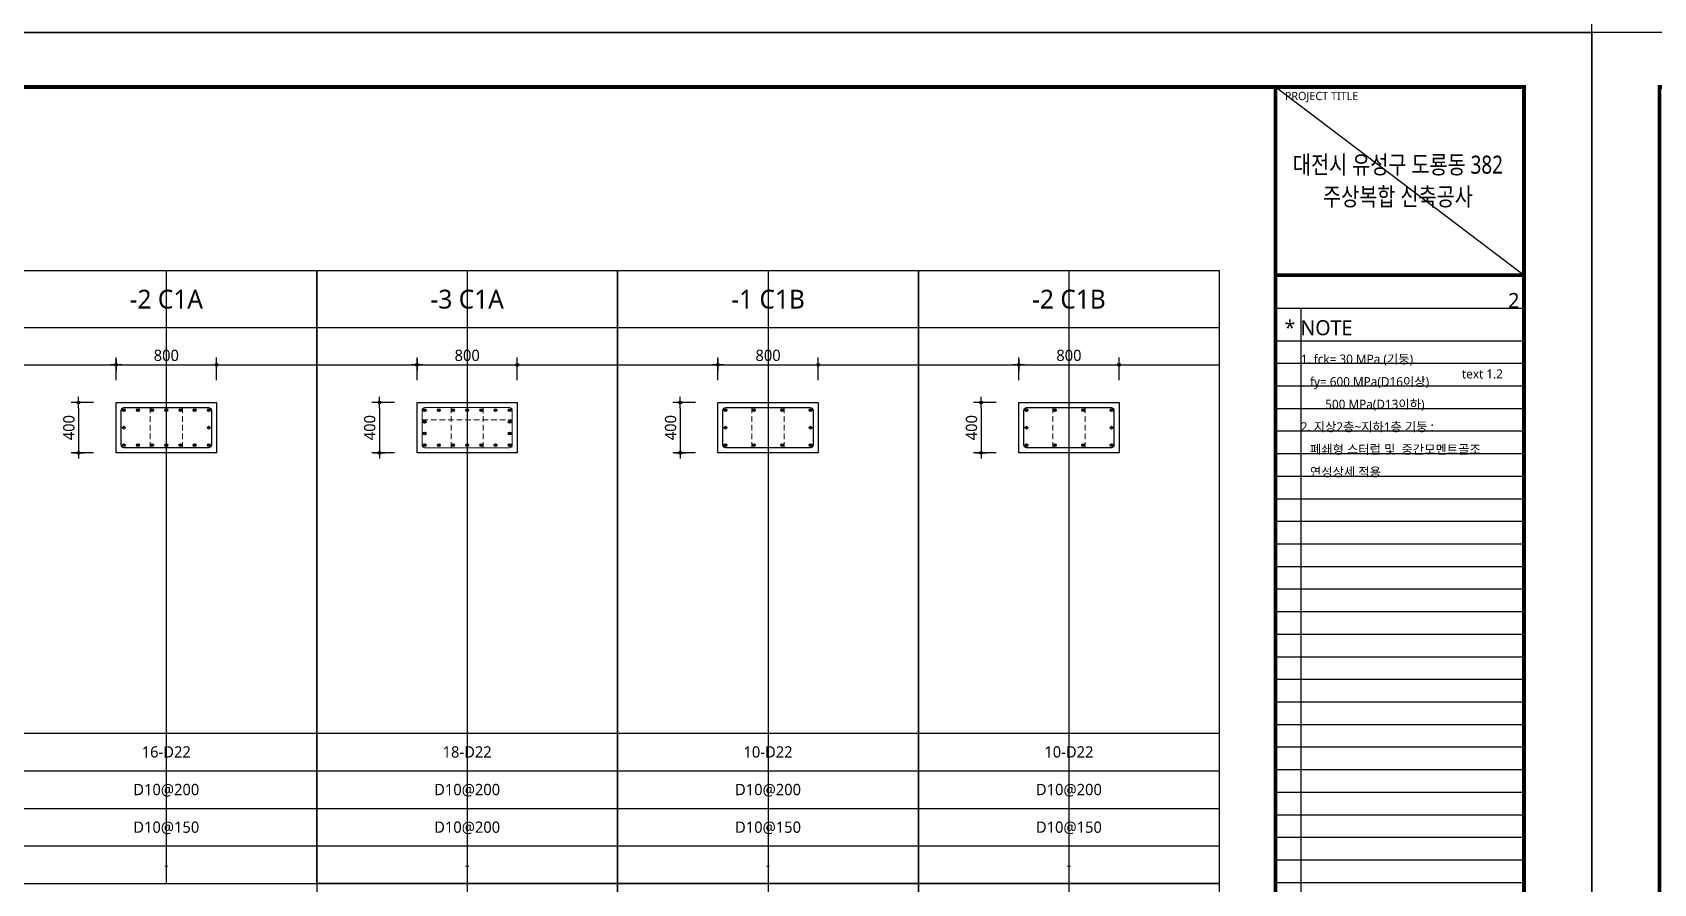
# Model space of a CAD drawing. Header units: millimetres. Extents: x 0 to 252030, y -124740 to 196020.
# Drawn here: x 37992 to 50924, y 171412 to 178200 of the extents above; entities that cross this region are included whole.
import ezdxf
from ezdxf.enums import TextEntityAlignment as Align

# ---------------------------------------------------------------- set-up
doc = ezdxf.new("R2010")
doc.units = ezdxf.units.MM
doc.header["$LTSCALE"] = 30
doc.linetypes.add('HID', pattern=[2.3, 1.5, -0.8])
doc.layers.get('DEFPOINTS').update_dxf_attribs({"color": 142})
for name, color, linetype in [('0-SEC1', 3, 'Continuous'), ('CON', 2, 'Continuous'), ('DIM', 7, 'Continuous'), ('S-철근', 3, 'Continuous'), ('SHEET', 7, 'Continuous'), ('TEX', 3, 'Continuous'), ('TXT', 3, 'Continuous'), ('XR-FORM_(도룡동)$0$AA-SHEET', 9, 'Continuous'), ('XR-FORM_(도룡동)$0$Sheet', 7, 'Continuous'), ('XR-FORM_(도룡동)$0$Sheet-text', 3, 'Continuous')]:
    doc.layers.add(name, color=color, linetype=linetype)
doc.layers.add('HoopBar', color=1, linetype='Continuous', lineweight=0)
doc.layers.add('TieBar', color=7, linetype='HID', lineweight=0)
doc.styles.get("Standard").update_dxf_attribs({"font": 'malgun.ttf'})
doc.styles.add('XR-FORM_(도룡동)$3$맑은고딕', font='malgun.ttf')
doc.styles.add('맑은 고딕', font='malgun.ttf')
doc.dimstyles.new('30NDIM', dxfattribs={"dimscale": 50, "dimtxt": 3, "dimasz": 1.5, "dimexe": 2, "dimexo": 6, "dimgap": 1, "dimtad": 1, "dimdec": 0, "dimrnd": 0.25, "dimzin": 0, "dimdsep": 46, "dimtxsty": 'Standard', "dimblk": 'Z_DOT', "dimcen": 5, "dimclrd": 256, "dimclre": 256, "dimclrt": 3, "dimadec": 0, "dimazin": 0, "dimtm": 1e-09, "dimtfac": 1, "dimtdec": 0, "dimtix": 1, "dimtmove": 2, "dimatfit": 1, "dimldrblk": 'Z_DOT', "dimfxl": 1, "dimtolj": 1, "dimtzin": 0, "dimarcsym": 0})

# ---------------------------------------------------------------- blocks, each defined once
blk = doc.blocks.new('XR-FORM_(도룡동)$0$S')
at = {"layer": 'DEFPOINTS'}
for p, q in [((75750, 52950), (82250, 52950)), ((75640, 52073), (82226, 52073)), ((76315, 52073), (76315, 20700)), ((82250, 51196), (75640, 51196)), ((82250, 50596), (75640, 50596)), ((82250, 49996), (75640, 49996)), ((82250, 49396), (75640, 49396)), ((82250, 48796), (75640, 48796)), ((82250, 48196), (75640, 48196)), ((82250, 47596), (75640, 47596)), ((82250, 46996), (75640, 46996)), ((82250, 46396), (75640, 46396)), ((82250, 45796), (75640, 45796)), ((82250, 45196), (75640, 45196)), ((82250, 44596), (75640, 44596)), ((82250, 43996), (75640, 43996)), ((82250, 43396), (75640, 43396)), ((82250, 42796), (75640, 42796)), ((82250, 42196), (75640, 42196)), ((82250, 41596), (75640, 41596)), ((82250, 40996), (75640, 40996)), ((82250, 40396), (75640, 40396)), ((82250, 39796), (75640, 39796)), ((82250, 39196), (75640, 39196)), ((82250, 38596), (75640, 38596)), ((82250, 37996), (75640, 37996)), ((82250, 37396), (75640, 37396)), ((82250, 36796), (75640, 36796))]:
    blk.add_line(p, q, dxfattribs=at)
at = {"layer": 'XR-FORM_(도룡동)$0$AA-SHEET', "const_width": 99.9}
blk.add_lwpolyline([(75750, 52950), (82250, 52950)], dxfattribs=at)
at = {"layer": 'XR-FORM_(도룡동)$0$Sheet', "const_width": 100}
blk.add_lwpolyline([(1850, 57950), (82250, 57950), (82250, 1200), (1850, 1200)], close=True, dxfattribs=at)
for points in [[(75640, 57950), (75640, 1200)], [(75640, 52950), (82250, 52950)]]:
    blk.add_lwpolyline(points, dxfattribs=at)
at = {"layer": 'DEFPOINTS', "style": 'XR-FORM_(도룡동)$3$맑은고딕'}
blk.add_text('2', height=400, dxfattribs=at).set_placement((82126, 52273), align=Align.MIDDLE_RIGHT)
blk.add_text('text 1.2', height=240, dxfattribs=at).set_placement((80599, 50202))
at = {"layer": 'XR-FORM_(도룡동)$0$Sheet', "style": 'XR-FORM_(도룡동)$3$맑은고딕'}
blk.add_text('PROJECT TITLE', height=220, dxfattribs=at).set_placement((75890, 57600))
at = {"layer": 'XR-FORM_(도룡동)$0$Sheet-text', "style": 'XR-FORM_(도룡동)$3$맑은고딕'}
blk.add_text('* NOTE', height=400, dxfattribs=at).set_placement((75881, 51550), align=Align.MIDDLE_LEFT)
blk = doc.blocks.new('XR-FORM_(도룡동)', base_point=(101.33, -56114.51))
at = {"layer": 'DEFPOINTS'}
blk.add_line((377.95, 289.75), (411, 264.75), dxfattribs=at)
blk.add_lwpolyline([(0, 0), (420, 0), (420, 297), (0, 297)], close=True, dxfattribs=at)
at = {"xscale": 0.005, "yscale": 0.005, "zscale": 0.005}
blk.add_blockref('XR-FORM_(도룡동)$0$S', (-0.25, 0), dxfattribs=at)
at = {"layer": 'XR-FORM_(도룡동)$0$Sheet-text', "style": 'XR-FORM_(도룡동)$3$맑은고딕', "width": 0.8}
for s, p in [('대전시 유성구 도룡동 382', (394.23, 279.42)), ('주상복합 신축공사', (394.23, 275.17))]:
    blk.add_text(s, height=2.4, dxfattribs=at).set_placement(p, align=Align.MIDDLE_CENTER)
blk = doc.blocks.new('*U58')
at = {"layer": 'DEFPOINTS'}
for p, q in [((-1200, 4886), (-1200, 0)), ((-2400, 4136), (0, 4136))]:
    blk.add_line(p, q, dxfattribs=at)
at = {"layer": 'SHEET'}
blk.add_line((-2400, 4436), (0, 4436), dxfattribs=at)
at = {"layer": 'SHEET', "color": 6}
for p, q in [((-2400, 1200), (0, 1200)), ((-2400, 900), (0, 900)), ((-2400, 600), (0, 600)), ((-2400, 300), (0, 300))]:
    blk.add_line(p, q, dxfattribs=at)
at = {"layer": 'SHEET'}
blk.add_lwpolyline([(0, 4886), (-2400, 4886), (-2400, 0), (0, 0)], close=True, dxfattribs=at)
blk = doc.blocks.new('NOTE-기둥일람표')
at = {"layer": 'TEX', "style": '맑은 고딕'}
for s, p in [('1. fck= 30 MPa (기둥)', (0, -144)), ('   fy= 600 MPa(D16이상) ', (0, -324)), ('        500 MPa(D13이하)', (0, -504)), ('2. 지상2층~지하1층 기둥 : ', (0, -684)), ('   폐쇄형 스터럽 및  중간모멘트골조', (0, -864)), ('   연성상세 적용', (0, -1044))]:
    blk.add_text(s, height=72, dxfattribs=at).set_placement(p, align=Align.MIDDLE_LEFT)
blk = doc.blocks.new('Z_DOT')
at = {"layer": 'DIM', "color": 0}
for p, q in [((-1, 0), (1, 0)), ((0, -1), (0, 1))]:
    blk.add_line(p, q, dxfattribs=at)
for radius in [0.25, 0.125]:
    blk.add_circle((0, 0), radius, dxfattribs=at)
blk = doc.blocks.new('*D69')
at = {"layer": 'DEFPOINTS', "color": 0, "transparency": 16777216}
for p in [(39460, 175548), (38660, 175248), (39460, 175248)]:
    blk.add_point(p, dxfattribs=at)
at = {"layer": 'DIM', "lineweight": -2, "transparency": 16777216}
for p, q in [((38660, 175428), (38660, 175608)), ((38705, 175548), (39415, 175548)), ((39460, 175428), (39460, 175608))]:
    blk.add_line(p, q, dxfattribs=at)
at = {"layer": 'DIM', "lineweight": -2, "transparency": 16777216, "xscale": 45, "yscale": 45, "zscale": 45, "rotation": 180}
blk.add_blockref('Z_DOT', (38660, 175548), dxfattribs=at)
at = {"layer": 'DIM', "lineweight": -2, "transparency": 16777216, "xscale": 45, "yscale": 45, "zscale": 45}
blk.add_blockref('Z_DOT', (39460, 175548), dxfattribs=at)
at = {"layer": 'DIM', "color": 3, "transparency": 16777216, "insert": (39060, 175624), "char_height": 90, "attachment_point": 5}
blk.add_mtext('\\A1;800', dxfattribs=at)
blk = doc.blocks.new('*D70')
at = {"layer": 'DEFPOINTS', "color": 0, "transparency": 16777216}
for p in [(38660, 175248), (38360, 174848), (38660, 174848)]:
    blk.add_point(p, dxfattribs=at)
at = {"layer": 'DIM', "lineweight": -2, "transparency": 16777216}
for p, q in [((38480, 175248), (38300, 175248)), ((38360, 175203), (38360, 174893)), ((38480, 174848), (38300, 174848))]:
    blk.add_line(p, q, dxfattribs=at)
at = {"layer": 'DIM', "lineweight": -2, "transparency": 16777216, "xscale": 45, "yscale": 45, "zscale": 45}
for p, rotation in [((38360, 175248), 90), ((38360, 174848), 270)]:
    blk.add_blockref('Z_DOT', p, dxfattribs=dict(at, rotation=rotation))
at = {"layer": 'DIM', "color": 3, "transparency": 16777216, "insert": (38283, 175048), "char_height": 90, "attachment_point": 5, "rotation": 90}
blk.add_mtext('\\A1;400', dxfattribs=at)
blk = doc.blocks.new('*D71')
at = {"layer": 'DEFPOINTS', "color": 0, "transparency": 16777216}
for p in [(41860, 175548), (41060, 175248), (41860, 175248)]:
    blk.add_point(p, dxfattribs=at)
at = {"layer": 'DIM', "lineweight": -2, "transparency": 16777216}
for p, q in [((41060, 175428), (41060, 175608)), ((41105, 175548), (41815, 175548)), ((41860, 175428), (41860, 175608))]:
    blk.add_line(p, q, dxfattribs=at)
at = {"layer": 'DIM', "lineweight": -2, "transparency": 16777216, "xscale": 45, "yscale": 45, "zscale": 45, "rotation": 180}
blk.add_blockref('Z_DOT', (41060, 175548), dxfattribs=at)
at = {"layer": 'DIM', "lineweight": -2, "transparency": 16777216, "xscale": 45, "yscale": 45, "zscale": 45}
blk.add_blockref('Z_DOT', (41860, 175548), dxfattribs=at)
at = {"layer": 'DIM', "color": 3, "transparency": 16777216, "insert": (41460, 175624), "char_height": 90, "attachment_point": 5}
blk.add_mtext('\\A1;800', dxfattribs=at)
blk = doc.blocks.new('*D72')
at = {"layer": 'DEFPOINTS', "color": 0, "transparency": 16777216}
for p in [(41060, 175248), (40760, 174848), (41060, 174848)]:
    blk.add_point(p, dxfattribs=at)
at = {"layer": 'DIM', "lineweight": -2, "transparency": 16777216}
for p, q in [((40880, 175248), (40700, 175248)), ((40760, 175203), (40760, 174893)), ((40880, 174848), (40700, 174848))]:
    blk.add_line(p, q, dxfattribs=at)
at = {"layer": 'DIM', "lineweight": -2, "transparency": 16777216, "xscale": 45, "yscale": 45, "zscale": 45}
for p, rotation in [((40760, 175248), 90), ((40760, 174848), 270)]:
    blk.add_blockref('Z_DOT', p, dxfattribs=dict(at, rotation=rotation))
at = {"layer": 'DIM', "color": 3, "transparency": 16777216, "insert": (40683, 175048), "char_height": 90, "attachment_point": 5, "rotation": 90}
blk.add_mtext('\\A1;400', dxfattribs=at)
blk = doc.blocks.new('*D73')
at = {"layer": 'DEFPOINTS', "color": 0, "transparency": 16777216}
for p in [(44260, 175548), (43460, 175248), (44260, 175248)]:
    blk.add_point(p, dxfattribs=at)
at = {"layer": 'DIM', "lineweight": -2, "transparency": 16777216}
for p, q in [((43460, 175428), (43460, 175608)), ((43505, 175548), (44215, 175548)), ((44260, 175428), (44260, 175608))]:
    blk.add_line(p, q, dxfattribs=at)
at = {"layer": 'DIM', "lineweight": -2, "transparency": 16777216, "xscale": 45, "yscale": 45, "zscale": 45, "rotation": 180}
blk.add_blockref('Z_DOT', (43460, 175548), dxfattribs=at)
at = {"layer": 'DIM', "lineweight": -2, "transparency": 16777216, "xscale": 45, "yscale": 45, "zscale": 45}
blk.add_blockref('Z_DOT', (44260, 175548), dxfattribs=at)
at = {"layer": 'DIM', "color": 3, "transparency": 16777216, "insert": (43860, 175624), "char_height": 90, "attachment_point": 5}
blk.add_mtext('\\A1;800', dxfattribs=at)
blk = doc.blocks.new('*D74')
at = {"layer": 'DEFPOINTS', "color": 0, "transparency": 16777216}
for p in [(43460, 175248), (43160, 174848), (43460, 174848)]:
    blk.add_point(p, dxfattribs=at)
at = {"layer": 'DIM', "lineweight": -2, "transparency": 16777216}
for p, q in [((43280, 175248), (43100, 175248)), ((43160, 175203), (43160, 174893)), ((43280, 174848), (43100, 174848))]:
    blk.add_line(p, q, dxfattribs=at)
at = {"layer": 'DIM', "lineweight": -2, "transparency": 16777216, "xscale": 45, "yscale": 45, "zscale": 45}
for p, rotation in [((43160, 175248), 90), ((43160, 174848), 270)]:
    blk.add_blockref('Z_DOT', p, dxfattribs=dict(at, rotation=rotation))
at = {"layer": 'DIM', "color": 3, "transparency": 16777216, "insert": (43083, 175048), "char_height": 90, "attachment_point": 5, "rotation": 90}
blk.add_mtext('\\A1;400', dxfattribs=at)
blk = doc.blocks.new('*D75')
at = {"layer": 'DEFPOINTS', "color": 0, "transparency": 16777216}
for p in [(46660, 175548), (45860, 175248), (46660, 175248)]:
    blk.add_point(p, dxfattribs=at)
at = {"layer": 'DIM', "lineweight": -2, "transparency": 16777216}
for p, q in [((45860, 175428), (45860, 175608)), ((45905, 175548), (46615, 175548)), ((46660, 175428), (46660, 175608))]:
    blk.add_line(p, q, dxfattribs=at)
at = {"layer": 'DIM', "lineweight": -2, "transparency": 16777216, "xscale": 45, "yscale": 45, "zscale": 45, "rotation": 180}
blk.add_blockref('Z_DOT', (45860, 175548), dxfattribs=at)
at = {"layer": 'DIM', "lineweight": -2, "transparency": 16777216, "xscale": 45, "yscale": 45, "zscale": 45}
blk.add_blockref('Z_DOT', (46660, 175548), dxfattribs=at)
at = {"layer": 'DIM', "color": 3, "transparency": 16777216, "insert": (46260, 175624), "char_height": 90, "attachment_point": 5}
blk.add_mtext('\\A1;800', dxfattribs=at)
blk = doc.blocks.new('*D76')
at = {"layer": 'DEFPOINTS', "color": 0, "transparency": 16777216}
for p in [(45860, 175248), (45560, 174848), (45860, 174848)]:
    blk.add_point(p, dxfattribs=at)
at = {"layer": 'DIM', "lineweight": -2, "transparency": 16777216}
for p, q in [((45680, 175248), (45500, 175248)), ((45560, 175203), (45560, 174893)), ((45680, 174848), (45500, 174848))]:
    blk.add_line(p, q, dxfattribs=at)
at = {"layer": 'DIM', "lineweight": -2, "transparency": 16777216, "xscale": 45, "yscale": 45, "zscale": 45}
for p, rotation in [((45560, 175248), 90), ((45560, 174848), 270)]:
    blk.add_blockref('Z_DOT', p, dxfattribs=dict(at, rotation=rotation))
at = {"layer": 'DIM', "color": 3, "transparency": 16777216, "insert": (45483, 175048), "char_height": 90, "attachment_point": 5, "rotation": 90}
blk.add_mtext('\\A1;400', dxfattribs=at)

msp = doc.modelspace()

# ---------------------------------------------------------------- hatches: boundary and pattern name
at = {"layer": 'S-철근'}
h = msp.add_hatch(color=256, dxfattribs=at)
edge = h.paths.add_edge_path()
edge.add_arc((38720.75002, 175187.00008), 11.1, 0, 180)
edge.add_arc((38720.75002, 175187.00008), 11.1, 180, 360)
h = msp.add_hatch(color=256, dxfattribs=at)
edge = h.paths.add_edge_path()
edge.add_arc((38833.75002, 175187.00008), 11.1, 0, 180)
edge.add_arc((38833.75002, 175187.00008), 11.1, 180, 360)
h = msp.add_hatch(color=256, dxfattribs=at)
edge = h.paths.add_edge_path()
edge.add_arc((38946.75002, 175187.00008), 11.1, 0, 180)
edge.add_arc((38946.75002, 175187.00008), 11.1, 180, 360)
h = msp.add_hatch(color=256, dxfattribs=at)
edge = h.paths.add_edge_path()
edge.add_arc((39059.75002, 175187.00008), 11.1, 0, 180)
edge.add_arc((39059.75002, 175187.00008), 11.1, 180, 360)
h = msp.add_hatch(color=256, dxfattribs=at)
edge = h.paths.add_edge_path()
edge.add_arc((39172.75002, 175187.00008), 11.1, 0, 180)
edge.add_arc((39172.75002, 175187.00008), 11.1, 180, 360)
h = msp.add_hatch(color=256, dxfattribs=at)
edge = h.paths.add_edge_path()
edge.add_arc((39285.75002, 175187.00008), 11.1, 0, 180)
edge.add_arc((39285.75002, 175187.00008), 11.1, 180, 360)
h = msp.add_hatch(color=256, dxfattribs=at)
edge = h.paths.add_edge_path()
edge.add_arc((39398.75002, 175187.00008), 11.1, 0, 180)
edge.add_arc((39398.75002, 175187.00008), 11.1, 180, 360)
h = msp.add_hatch(color=256, dxfattribs=at)
edge = h.paths.add_edge_path()
edge.add_arc((41120.75002, 175187.00008), 11.1, 0, 180)
edge.add_arc((41120.75002, 175187.00008), 11.1, 180, 360)
h = msp.add_hatch(color=256, dxfattribs=at)
edge = h.paths.add_edge_path()
edge.add_arc((41120.75002, 175094.33341), 11.1, 0, 180)
edge.add_arc((41120.75002, 175094.33341), 11.1, 180, 360)
h = msp.add_hatch(color=256, dxfattribs=at)
edge = h.paths.add_edge_path()
edge.add_arc((41233.75002, 175187.00008), 11.1, 0, 180)
edge.add_arc((41233.75002, 175187.00008), 11.1, 180, 360)
h = msp.add_hatch(color=256, dxfattribs=at)
edge = h.paths.add_edge_path()
edge.add_arc((41346.75002, 175187.00008), 11.1, 0, 180)
edge.add_arc((41346.75002, 175187.00008), 11.1, 180, 360)
h = msp.add_hatch(color=256, dxfattribs=at)
edge = h.paths.add_edge_path()
edge.add_arc((41459.75002, 175187.00008), 11.1, 0, 180)
edge.add_arc((41459.75002, 175187.00008), 11.1, 180, 360)
h = msp.add_hatch(color=256, dxfattribs=at)
edge = h.paths.add_edge_path()
edge.add_arc((41572.75002, 175187.00008), 11.1, 0, 180)
edge.add_arc((41572.75002, 175187.00008), 11.1, 180, 360)
h = msp.add_hatch(color=256, dxfattribs=at)
edge = h.paths.add_edge_path()
edge.add_arc((41685.75002, 175187.00008), 11.1, 0, 180)
edge.add_arc((41685.75002, 175187.00008), 11.1, 180, 360)
h = msp.add_hatch(color=256, dxfattribs=at)
edge = h.paths.add_edge_path()
edge.add_arc((41798.75002, 175187.00008), 11.1, 0, 180)
edge.add_arc((41798.75002, 175187.00008), 11.1, 180, 360)
h = msp.add_hatch(color=256, dxfattribs=at)
edge = h.paths.add_edge_path()
edge.add_arc((41798.75002, 175094.33341), 11.1, 0, 180)
edge.add_arc((41798.75002, 175094.33341), 11.1, 180, 360)
h = msp.add_hatch(color=256, dxfattribs=at)
edge = h.paths.add_edge_path()
edge.add_arc((43520.75002, 175187.00008), 11.1, 0, 180)
edge.add_arc((43520.75002, 175187.00008), 11.1, 180, 360)
h = msp.add_hatch(color=256, dxfattribs=at)
edge = h.paths.add_edge_path()
edge.add_arc((43746.75002, 175187.00008), 11.1, 0, 180)
edge.add_arc((43746.75002, 175187.00008), 11.1, 180, 360)
h = msp.add_hatch(color=256, dxfattribs=at)
edge = h.paths.add_edge_path()
edge.add_arc((43972.75002, 175187.00008), 11.1, 0, 180)
edge.add_arc((43972.75002, 175187.00008), 11.1, 180, 360)
h = msp.add_hatch(color=256, dxfattribs=at)
edge = h.paths.add_edge_path()
edge.add_arc((44198.75002, 175187.00008), 11.1, 0, 180)
edge.add_arc((44198.75002, 175187.00008), 11.1, 180, 360)
h = msp.add_hatch(color=256, dxfattribs=at)
edge = h.paths.add_edge_path()
edge.add_arc((45920.75002, 175187.00008), 11.1, 0, 180)
edge.add_arc((45920.75002, 175187.00008), 11.1, 180, 360)
h = msp.add_hatch(color=256, dxfattribs=at)
edge = h.paths.add_edge_path()
edge.add_arc((46146.75002, 175187.00008), 11.1, 0, 180)
edge.add_arc((46146.75002, 175187.00008), 11.1, 180, 360)
h = msp.add_hatch(color=256, dxfattribs=at)
edge = h.paths.add_edge_path()
edge.add_arc((46372.75002, 175187.00008), 11.1, 0, 180)
edge.add_arc((46372.75002, 175187.00008), 11.1, 180, 360)
h = msp.add_hatch(color=256, dxfattribs=at)
edge = h.paths.add_edge_path()
edge.add_arc((46598.75002, 175187.00008), 11.1, 0, 180)
edge.add_arc((46598.75002, 175187.00008), 11.1, 180, 360)
h = msp.add_hatch(color=256, dxfattribs=at)
edge = h.paths.add_edge_path()
edge.add_arc((38720.75002, 175048.00008), 11.1, 0, 180)
edge.add_arc((38720.75002, 175048.00008), 11.1, 180, 360)
h = msp.add_hatch(color=256, dxfattribs=at)
edge = h.paths.add_edge_path()
edge.add_arc((39398.75002, 175048.00008), 11.1, 0, 180)
edge.add_arc((39398.75002, 175048.00008), 11.1, 180, 360)
h = msp.add_hatch(color=256, dxfattribs=at)
edge = h.paths.add_edge_path()
edge.add_arc((41120.75002, 175001.66675), 11.1, 0, 180)
edge.add_arc((41120.75002, 175001.66675), 11.1, 180, 360)
h = msp.add_hatch(color=256, dxfattribs=at)
edge = h.paths.add_edge_path()
edge.add_arc((41798.75002, 175001.66675), 11.1, 0, 180)
edge.add_arc((41798.75002, 175001.66675), 11.1, 180, 360)
h = msp.add_hatch(color=256, dxfattribs=at)
edge = h.paths.add_edge_path()
edge.add_arc((43520.75002, 175048.00008), 11.1, 0, 180)
edge.add_arc((43520.75002, 175048.00008), 11.1, 180, 360)
h = msp.add_hatch(color=256, dxfattribs=at)
edge = h.paths.add_edge_path()
edge.add_arc((44198.75002, 175048.00008), 11.1, 0, 180)
edge.add_arc((44198.75002, 175048.00008), 11.1, 180, 360)
h = msp.add_hatch(color=256, dxfattribs=at)
edge = h.paths.add_edge_path()
edge.add_arc((45920.75002, 175048.00008), 11.1, 0, 180)
edge.add_arc((45920.75002, 175048.00008), 11.1, 180, 360)
h = msp.add_hatch(color=256, dxfattribs=at)
edge = h.paths.add_edge_path()
edge.add_arc((46598.75002, 175048.00008), 11.1, 0, 180)
edge.add_arc((46598.75002, 175048.00008), 11.1, 180, 360)
h = msp.add_hatch(color=256, dxfattribs=at)
edge = h.paths.add_edge_path()
edge.add_arc((38720.75002, 174909.00008), 11.1, 0, 180)
edge.add_arc((38720.75002, 174909.00008), 11.1, 180, 360)
h = msp.add_hatch(color=256, dxfattribs=at)
edge = h.paths.add_edge_path()
edge.add_arc((38833.75002, 174909.00008), 11.1, 0, 180)
edge.add_arc((38833.75002, 174909.00008), 11.1, 180, 360)
h = msp.add_hatch(color=256, dxfattribs=at)
edge = h.paths.add_edge_path()
edge.add_arc((38946.75002, 174909.00008), 11.1, 0, 180)
edge.add_arc((38946.75002, 174909.00008), 11.1, 180, 360)
h = msp.add_hatch(color=256, dxfattribs=at)
edge = h.paths.add_edge_path()
edge.add_arc((39059.75002, 174909.00008), 11.1, 0, 180)
edge.add_arc((39059.75002, 174909.00008), 11.1, 180, 360)
h = msp.add_hatch(color=256, dxfattribs=at)
edge = h.paths.add_edge_path()
edge.add_arc((39172.75002, 174909.00008), 11.1, 0, 180)
edge.add_arc((39172.75002, 174909.00008), 11.1, 180, 360)
h = msp.add_hatch(color=256, dxfattribs=at)
edge = h.paths.add_edge_path()
edge.add_arc((39285.75002, 174909.00008), 11.1, 0, 180)
edge.add_arc((39285.75002, 174909.00008), 11.1, 180, 360)
h = msp.add_hatch(color=256, dxfattribs=at)
edge = h.paths.add_edge_path()
edge.add_arc((39398.75002, 174909.00008), 11.1, 0, 180)
edge.add_arc((39398.75002, 174909.00008), 11.1, 180, 360)
h = msp.add_hatch(color=256, dxfattribs=at)
edge = h.paths.add_edge_path()
edge.add_arc((41120.75002, 174909.00008), 11.1, 0, 180)
edge.add_arc((41120.75002, 174909.00008), 11.1, 180, 360)
h = msp.add_hatch(color=256, dxfattribs=at)
edge = h.paths.add_edge_path()
edge.add_arc((41233.75002, 174909.00008), 11.1, 0, 180)
edge.add_arc((41233.75002, 174909.00008), 11.1, 180, 360)
h = msp.add_hatch(color=256, dxfattribs=at)
edge = h.paths.add_edge_path()
edge.add_arc((41346.75002, 174909.00008), 11.1, 0, 180)
edge.add_arc((41346.75002, 174909.00008), 11.1, 180, 360)
h = msp.add_hatch(color=256, dxfattribs=at)
edge = h.paths.add_edge_path()
edge.add_arc((41459.75002, 174909.00008), 11.1, 0, 180)
edge.add_arc((41459.75002, 174909.00008), 11.1, 180, 360)
h = msp.add_hatch(color=256, dxfattribs=at)
edge = h.paths.add_edge_path()
edge.add_arc((41572.75002, 174909.00008), 11.1, 0, 180)
edge.add_arc((41572.75002, 174909.00008), 11.1, 180, 360)
h = msp.add_hatch(color=256, dxfattribs=at)
edge = h.paths.add_edge_path()
edge.add_arc((41685.75002, 174909.00008), 11.1, 0, 180)
edge.add_arc((41685.75002, 174909.00008), 11.1, 180, 360)
h = msp.add_hatch(color=256, dxfattribs=at)
edge = h.paths.add_edge_path()
edge.add_arc((41798.75002, 174909.00008), 11.1, 0, 180)
edge.add_arc((41798.75002, 174909.00008), 11.1, 180, 360)
h = msp.add_hatch(color=256, dxfattribs=at)
edge = h.paths.add_edge_path()
edge.add_arc((43520.75002, 174909.00008), 11.1, 0, 180)
edge.add_arc((43520.75002, 174909.00008), 11.1, 180, 360)
h = msp.add_hatch(color=256, dxfattribs=at)
edge = h.paths.add_edge_path()
edge.add_arc((43746.75002, 174909.00008), 11.1, 0, 180)
edge.add_arc((43746.75002, 174909.00008), 11.1, 180, 360)
h = msp.add_hatch(color=256, dxfattribs=at)
edge = h.paths.add_edge_path()
edge.add_arc((43972.75002, 174909.00008), 11.1, 0, 180)
edge.add_arc((43972.75002, 174909.00008), 11.1, 180, 360)
h = msp.add_hatch(color=256, dxfattribs=at)
edge = h.paths.add_edge_path()
edge.add_arc((44198.75002, 174909.00008), 11.1, 0, 180)
edge.add_arc((44198.75002, 174909.00008), 11.1, 180, 360)
h = msp.add_hatch(color=256, dxfattribs=at)
edge = h.paths.add_edge_path()
edge.add_arc((45920.75002, 174909.00008), 11.1, 0, 180)
edge.add_arc((45920.75002, 174909.00008), 11.1, 180, 360)
h = msp.add_hatch(color=256, dxfattribs=at)
edge = h.paths.add_edge_path()
edge.add_arc((46146.75002, 174909.00008), 11.1, 0, 180)
edge.add_arc((46146.75002, 174909.00008), 11.1, 180, 360)
h = msp.add_hatch(color=256, dxfattribs=at)
edge = h.paths.add_edge_path()
edge.add_arc((46372.75002, 174909.00008), 11.1, 0, 180)
edge.add_arc((46372.75002, 174909.00008), 11.1, 180, 360)
h = msp.add_hatch(color=256, dxfattribs=at)
edge = h.paths.add_edge_path()
edge.add_arc((46598.75002, 174909.00008), 11.1, 0, 180)
edge.add_arc((46598.75002, 174909.00008), 11.1, 180, 360)

# ---------------------------------------------------------------- linework, layer by layer
at = {"layer": 'CON', "color": 8}
for points in [[(38659.75002, 174848.00008), (38659.75002, 175248.00008), (39459.75002, 175248.00008), (39459.75002, 174848.00008)], [(41059.75002, 174848.00008), (41059.75002, 175248.00008), (41859.75002, 175248.00008), (41859.75002, 174848.00008)], [(43459.75002, 174848.00008), (43459.75002, 175248.00008), (44259.75002, 175248.00008), (44259.75002, 174848.00008)], [(45859.75002, 174848.00008), (45859.75002, 175248.00008), (46659.75002, 175248.00008), (46659.75002, 174848.00008)]]:
    msp.add_lwpolyline(points, close=True, dxfattribs=at)
at = {"layer": 'HoopBar', "color": 3}
msp.add_lwpolyline([(41122.32002, 174888.37008, -0.4142135624), (41100.12002, 174910.57008), (41100.12002, 175185.43008, -0.4142135624), (41122.32002, 175207.63008), (41797.18002, 175207.63008, -0.4142135624), (41819.38002, 175185.43008), (41819.38002, 174910.57008, -0.4142135624), (41797.18002, 174888.37008), (41122.32002, 174888.37008)], format="xyb", dxfattribs=at)
at = {"layer": 'S-철근'}
for points in [[(38722.32002, 174888.37008, -0.4142135624), (38700.12002, 174910.57008), (38700.12002, 175185.43008, -0.4142135624), (38722.32002, 175207.63008), (39397.18002, 175207.63008, -0.4142135624), (39419.38002, 175185.43008), (39419.38002, 174910.57008, -0.4142135624), (39397.18002, 174888.37008), (38722.32002, 174888.37008)], [(43522.32002, 174888.37008, -0.4142135624), (43500.12002, 174910.57008), (43500.12002, 175185.43008, -0.4142135624), (43522.32002, 175207.63008), (44197.18002, 175207.63008, -0.4142135624), (44219.38002, 175185.43008), (44219.38002, 174910.57008, -0.4142135624), (44197.18002, 174888.37008), (43522.32002, 174888.37008)], [(45922.32002, 174888.37008, -0.4142135624), (45900.12002, 174910.57008), (45900.12002, 175185.43008, -0.4142135624), (45922.32002, 175207.63008), (46597.18002, 175207.63008, -0.4142135624), (46619.38002, 175185.43008), (46619.38002, 174910.57008, -0.4142135624), (46597.18002, 174888.37008), (45922.32002, 174888.37008)]]:
    msp.add_lwpolyline(points, format="xyb", dxfattribs=at)
for centre in [(38720.75002, 175187.00008), (38833.75002, 175187.00008), (38946.75002, 175187.00008), (39059.75002, 175187.00008), (39172.75002, 175187.00008), (39285.75002, 175187.00008), (39398.75002, 175187.00008), (41120.75002, 175187.00008), (41120.75002, 175094.33341), (41233.75002, 175187.00008), (41346.75002, 175187.00008), (41459.75002, 175187.00008), (41572.75002, 175187.00008), (41685.75002, 175187.00008), (41798.75002, 175187.00008), (41798.75002, 175094.33341), (43520.75002, 175187.00008), (43746.75002, 175187.00008), (43972.75002, 175187.00008), (44198.75002, 175187.00008), (45920.75002, 175187.00008), (46146.75002, 175187.00008), (46372.75002, 175187.00008), (46598.75002, 175187.00008), (38720.75002, 175048.00008), (39398.75002, 175048.00008), (41120.75002, 175001.66675), (41798.75002, 175001.66675), (43520.75002, 175048.00008), (44198.75002, 175048.00008), (45920.75002, 175048.00008), (46598.75002, 175048.00008), (38720.75002, 174909.00008), (38833.75002, 174909.00008), (38946.75002, 174909.00008), (39059.75002, 174909.00008), (39172.75002, 174909.00008), (39285.75002, 174909.00008), (39398.75002, 174909.00008), (41120.75002, 174909.00008), (41233.75002, 174909.00008), (41346.75002, 174909.00008), (41459.75002, 174909.00008), (41572.75002, 174909.00008), (41685.75002, 174909.00008), (41798.75002, 174909.00008), (43520.75002, 174909.00008), (43746.75002, 174909.00008), (43972.75002, 174909.00008), (44198.75002, 174909.00008), (45920.75002, 174909.00008), (46146.75002, 174909.00008), (46372.75002, 174909.00008), (46598.75002, 174909.00008)]:
    msp.add_circle(centre, 11.1, dxfattribs=at)
at = {"layer": 'TieBar'}
for p, q in [((38930.88502, 175207.63008), (38930.88502, 174888.37008)), ((39188.61502, 175207.63008), (39188.61502, 174888.37008)), ((41100.12002, 175110.19841), (41819.38002, 175110.19841)), ((41330.88502, 175207.63008), (41330.88502, 174888.37008)), ((41588.61502, 175207.63008), (41588.61502, 174888.37008)), ((43730.88502, 175207.63008), (43730.88502, 174888.37008)), ((43988.61502, 175207.63008), (43988.61502, 174888.37008)), ((46130.88502, 175207.63008), (46130.88502, 174888.37008)), ((46388.61502, 175207.63008), (46388.61502, 174888.37008))]:
    msp.add_line(p, q, dxfattribs=at)

# ---------------------------------------------------------------- block references
for p in [(40259.75002, 171412.00008), (42659.75002, 171412.00008), (45059.75002, 171412.00008), (47459.75002, 171412.00008), (42659.75002, 166526.00024), (45059.75002, 166526.00024), (47459.75002, 166526.00024)]:
    msp.add_blockref('*U58', p)
at = {"layer": '0-SEC1', "xscale": 60, "yscale": 60, "zscale": 60}
for p in [(31310.02429, -3188670.57868), (31310.02429, -3206490.57868), (56510.02429, -3206490.57868)]:
    msp.add_blockref('XR-FORM_(도룡동)', p, dxfattribs=at)
at = {"layer": 'S-철근'}
msp.add_blockref('NOTE-기둥일람표', (48109.3931, 175738.91905), dxfattribs=at)

# ---------------------------------------------------------------- texts
at = {"layer": 'TXT', "color": 2, "style": '맑은 고딕'}
for s, p in [('-2 C1A', (39059.75002, 176073.00008)), ('-3 C1A', (41459.75002, 176073.00008)), ('-1 C1B', (43859.75002, 176073.00008)), ('-2 C1B', (46259.75002, 176073.00008))]:
    msp.add_text(s, height=150, dxfattribs=at).set_placement(p, align=Align.MIDDLE_CENTER)
at = {"layer": 'TXT', "style": '맑은 고딕'}
for s, p in [('16-D22', (39059.75002, 172462.00008)), ('18-D22', (41459.75002, 172462.00008)), ('10-D22', (43859.75002, 172462.00008)), ('10-D22', (46259.75002, 172462.00008)), ('D10@200', (39059.75002, 172162.00008)), ('D10@200', (41459.75002, 172162.00008)), ('D10@200', (43859.75002, 172162.00008)), ('D10@200', (46259.75002, 172162.00008)), ('D10@150', (39059.75002, 171862.00008)), ('D10@200', (41459.75002, 171862.00008)), ('D10@150', (43859.75002, 171862.00008)), ('D10@150', (46259.75002, 171862.00008)), ('-', (39059.75002, 171562.00008)), ('-', (41459.75002, 171562.00008)), ('-', (43859.75002, 171562.00008)), ('-', (46259.75002, 171562.00008))]:
    msp.add_text(s, height=90, dxfattribs=at).set_placement(p, align=Align.MIDDLE_CENTER)

# ---------------------------------------------------------------- dimensions: what is measured, and where the dimension line sits
at = {"layer": 'DIM'}
for base, p1, p2, picture, middle in [((39459.75002, 175548.00008), (38659.75002, 175248.00008), (39459.75002, 175248.00008), '*D69', (39059.75002, 175624.49804)), ((41859.75002, 175548.00008), (41059.75002, 175248.00008), (41859.75002, 175248.00008), '*D71', (41459.75002, 175624.49804)), ((44259.75002, 175548.00008), (43459.75002, 175248.00008), (44259.75002, 175248.00008), '*D73', (43859.75002, 175624.49804)), ((46659.75002, 175548.00008), (45859.75002, 175248.00008), (46659.75002, 175248.00008), '*D75', (46259.75002, 175624.49804))]:
    dim = msp.add_linear_dim(base=base, p1=p1, p2=p2, dimstyle='30NDIM', override={"dimscale": 30, "dimtxsty": 'Standard'}, dxfattribs=at)
    dim.commit()
    dim.dimension.update_dxf_attribs({"geometry": picture, "text_midpoint": middle})
for base, p1, p2, picture, middle in [((38359.75002, 174848.00008), (38659.75002, 175248.00008), (38659.75002, 174848.00008), '*D70', (38283.25206, 175048.00008)), ((40759.75002, 174848.00008), (41059.75002, 175248.00008), (41059.75002, 174848.00008), '*D72', (40683.25206, 175048.00008)), ((43159.75002, 174848.00008), (43459.75002, 175248.00008), (43459.75002, 174848.00008), '*D74', (43083.25206, 175048.00008)), ((45559.75002, 174848.00008), (45859.75002, 175248.00008), (45859.75002, 174848.00008), '*D76', (45483.25206, 175048.00008))]:
    dim = msp.add_linear_dim(base=base, p1=p1, p2=p2, angle=270, dimstyle='30NDIM', override={"dimscale": 30, "dimtxsty": 'Standard'}, dxfattribs=at)
    dim.commit()
    dim.dimension.update_dxf_attribs({"geometry": picture, "text_midpoint": middle})

doc.saveas('drawing.dxf')
